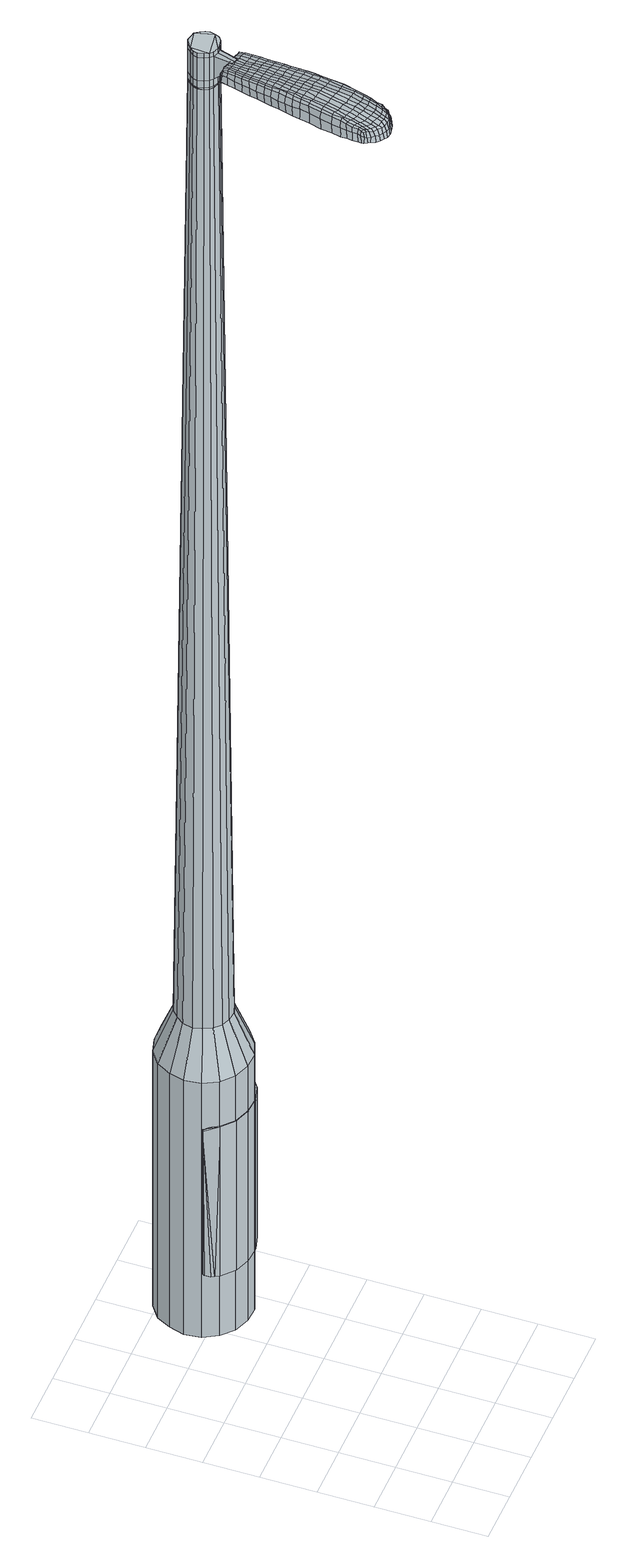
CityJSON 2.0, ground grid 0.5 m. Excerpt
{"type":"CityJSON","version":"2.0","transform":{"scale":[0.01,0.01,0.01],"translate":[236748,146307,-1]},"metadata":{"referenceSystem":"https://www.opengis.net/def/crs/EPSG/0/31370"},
"CityObjects":{
"object1":{"type":"GenericCityObject","attributes":{"cluster":611,"mean_distance_to_centroid":0.247,"new_centroid_x":236749.28,"new_centroid_y":146309.68,"mean_distance_to_camera":7.51,"H1":16.64,"H2":12.9,"Z_final":110.9,"cluster2":-1,"proj_x":236742.64,"proj_y":146308.22,"id_line":84737,"bearing_l":347.55,"distance":6.8,"orientation":"right","G_obj":257.55},"geometry":[{"type":"MultiSurface","lod":"2","boundaries":[[[0,1,2,3]],[[1,4,5,2]],[[4,6,7,5]],[[6,8,9,7]],[[8,10,11,9]],[[10,12,13,11]],[[12,14,15,13]],[[14,16,17,15]],[[16,18,19,17]],[[18,20,21,19]],[[20,22,23,21]],[[22,24,25,23]],[[24,26,27,25]],[[26,28,29,27]],[[28,30,31,29]],[[30,32,33,31]],[[32,34,35,33]],[[34,0,3,35]],[[36,37,38,39]],[[38,40,41,42]],[[41,43,42]],[[42,44,45,46]],[[45,47,46]],[[46,48,49,50]],[[49,51,50]],[[42,46,50,38]],[[50,52,39,38]],[[53,36,39]],[[2,5,7,35]],[[7,9,11,15]],[[11,13,15]],[[15,17,19,23]],[[19,21,23]],[[23,25,27,31]],[[27,29,31]],[[15,23,31,7]],[[31,33,35,7]],[[3,2,35]],[[1,0,54,55]],[[0,34,56,54]],[[34,32,57,56]],[[32,30,58,57]],[[30,28,59,58]],[[28,26,60,59]],[[26,24,61,60]],[[24,22,62,61]],[[22,20,63,62]],[[20,18,64,63]],[[18,16,65,64]],[[16,14,66,65]],[[14,12,67,66]],[[12,10,68,67]],[[10,8,69,68]],[[8,6,70,69]],[[6,4,71,70]],[[4,1,55,71]],[[55,54,72,73]],[[54,56,74,72]],[[56,57,75,74]],[[57,58,76,75]],[[58,59,77,76]],[[59,60,78,77]],[[60,61,79,78]],[[61,62,80,79]],[[62,63,81,80]],[[63,64,82,81]],[[64,65,83,82]],[[65,66,84,83]],[[66,67,85,84]],[[67,68,86,85]],[[68,69,87,86]],[[69,70,88,87]],[[70,71,89,88]],[[71,55,73,89]],[[90,91,92,93]],[[74,94,91,90]],[[95,96,94,74]],[[97,98,96,95]],[[77,99,98,97]],[[100,101,99,77]],[[79,102,101,100]],[[80,103,102,79]],[[104,105,103,80]],[[106,107,105,104]],[[108,109,107,106]],[[110,111,109,108]],[[85,112,111,110]],[[113,114,112,85]],[[115,116,114,113]],[[88,117,116,115]],[[89,118,117,88]],[[93,92,118,89]],[[119,120,121,122]],[[123,119,122,124]],[[125,123,124,126]],[[127,125,126,128]],[[129,127,128,130]],[[131,129,130,132]],[[133,131,132,134]],[[135,133,134,136]],[[137,135,136,138]],[[139,137,138,140]],[[141,139,140,142]],[[143,141,142,144]],[[145,143,144,146]],[[147,145,146,148]],[[149,147,148,150]],[[151,149,150,152]],[[73,72,90,93]],[[72,74,90]],[[75,95,74]],[[75,76,97,95]],[[76,77,97]],[[78,100,77]],[[78,79,100]],[[81,104,80]],[[81,82,106,104]],[[82,83,108,106]],[[83,84,110,108]],[[84,85,110]],[[86,113,85]],[[86,87,115,113]],[[87,88,115]],[[73,93,89]],[[153,154,92,91]],[[154,118,92]],[[155,116,117]],[[155,156,114,116]],[[156,112,114]],[[157,111,112]],[[157,158,109,111]],[[158,159,107,109]],[[159,160,105,107]],[[160,103,105]],[[161,101,102]],[[161,99,101]],[[162,98,99]],[[162,163,96,98]],[[163,94,96]],[[153,91,94]],[[39,52,151,164]],[[154,153,165,152]],[[53,39,164,120]],[[153,94,121,165]],[[36,53,120,119]],[[94,163,122,121]],[[37,36,119,123]],[[163,162,124,122]],[[38,37,123,125]],[[162,99,126,124]],[[40,38,125,127]],[[99,161,128,126]],[[41,40,127,129]],[[161,102,130,128]],[[43,41,129,131]],[[102,103,132,130]],[[42,43,131,133]],[[103,160,134,132]],[[44,42,133,135]],[[160,159,136,134]],[[45,44,135,137]],[[159,158,138,136]],[[47,45,137,139]],[[158,157,140,138]],[[46,47,139,141]],[[157,112,142,140]],[[48,46,141,143]],[[112,156,144,142]],[[49,48,143,145]],[[156,155,146,144]],[[51,49,145,147]],[[155,117,148,146]],[[50,51,147,149]],[[117,118,150,148]],[[52,50,149,151]],[[118,154,152,150]],[[151,152,166,167]],[[152,165,168,166]],[[165,121,169,168]],[[121,120,170,169]],[[120,164,171,170]],[[164,151,167,171]],[[172,173,174,175]],[[176,172,175,177]],[[172,176,178,179]],[[173,172,179,180]],[[181,182,183,184]],[[185,181,184,186]],[[181,185,187,188]],[[182,181,188,189]],[[190,191,192,193]],[[194,190,193,195]],[[190,194,196,197]],[[191,190,197,198]],[[199,200,201,202]],[[203,199,202,204]],[[199,203,205,206]],[[200,199,206,207]],[[208,209,210,211]],[[212,208,211,213]],[[208,212,214,215]],[[209,208,215,216]],[[217,218,219,220]],[[221,217,220,222]],[[217,221,223,224]],[[218,217,224,225]],[[226,227,228,229]],[[218,226,229,219]],[[226,218,225,230]],[[227,226,230,231]],[[232,233,234,235]],[[227,232,235,228]],[[232,227,231,236]],[[233,232,236,237]],[[238,176,177,239]],[[233,238,239,234]],[[238,233,237,240]],[[176,238,240,178]],[[241,242,243,244]],[[245,241,244,246]],[[241,245,247,248]],[[242,241,248,249]],[[250,251,252,253]],[[242,250,253,243]],[[250,242,249,254]],[[251,250,254,255]],[[256,257,258,259]],[[251,256,259,252]],[[256,251,255,260]],[[257,256,260,261]],[[262,263,264,265]],[[257,262,265,258]],[[262,257,261,266]],[[263,262,266,267]],[[268,173,180,269]],[[263,268,269,264]],[[268,263,267,270]],[[173,268,270,174]],[[271,272,273,274]],[[275,271,274,276]],[[271,275,277,278]],[[272,271,278,279]],[[280,281,282,283]],[[272,280,283,273]],[[280,272,279,284]],[[281,280,284,285]],[[286,287,288,289]],[[281,286,289,282]],[[286,281,285,290]],[[287,286,290,291]],[[292,185,186,293]],[[287,292,293,288]],[[292,287,291,294]],[[185,292,294,187]],[[295,296,297,298]],[[299,295,298,300]],[[295,299,301,302]],[[296,295,302,303]],[[304,305,306,307]],[[296,304,307,297]],[[304,296,303,308]],[[305,304,308,309]],[[310,311,312,313]],[[305,310,313,306]],[[310,305,309,314]],[[311,310,314,315]],[[316,317,318,319]],[[311,316,319,312]],[[316,311,315,320]],[[317,316,320,321]],[[322,182,189,323]],[[317,322,323,318]],[[322,317,321,324]],[[182,322,324,183]],[[325,211,210,326]],[[327,325,326,328]],[[325,327,329,330]],[[211,325,330,213]],[[331,327,328,332]],[[333,331,332,334]],[[331,333,335,336]],[[327,331,336,329]],[[337,333,334,338]],[[339,337,338,340]],[[337,339,341,342]],[[333,337,342,335]],[[343,339,340,344]],[[345,343,344,346]],[[343,345,347,348]],[[339,343,348,341]],[[349,345,346,350]],[[200,349,350,201]],[[349,200,207,351]],[[345,349,351,347]],[[352,353,198,197]],[[354,352,197,196]],[[352,354,355,356]],[[353,352,356,357]],[[358,359,357,356]],[[360,358,356,355]],[[358,360,361,362]],[[359,358,362,363]],[[364,365,363,362]],[[366,364,362,361]],[[364,366,367,368]],[[365,364,368,369]],[[370,371,369,368]],[[372,370,368,367]],[[370,372,205,203]],[[371,370,203,204]],[[373,374,375,376]],[[275,373,376,277]],[[373,275,276,377]],[[374,373,377,378]],[[379,194,195,380]],[[374,379,380,375]],[[379,374,378,381]],[[194,379,381,196]],[[382,383,384,385]],[[221,382,385,223]],[[382,221,222,386]],[[383,382,386,387]],[[388,389,390,391]],[[383,388,391,384]],[[388,383,387,392]],[[389,388,392,393]],[[394,191,198,395]],[[389,394,395,390]],[[394,389,393,396]],[[191,394,396,192]],[[397,398,399,400]],[[179,397,400,180]],[[397,179,178,401]],[[398,397,401,402]],[[403,404,405,406]],[[398,403,406,399]],[[403,398,402,407]],[[404,403,407,408]],[[409,202,201,410]],[[404,409,410,405]],[[409,404,408,411]],[[202,409,411,204]],[[412,413,414,415]],[[184,412,415,186]],[[412,184,183,416]],[[413,412,416,417]],[[418,206,205,419]],[[413,418,419,414]],[[418,413,417,420]],[[206,418,420,207]],[[421,422,423,424]],[[299,421,424,301]],[[421,299,300,425]],[[422,421,425,426]],[[427,212,213,428]],[[422,427,428,423]],[[427,422,426,429]],[[212,427,429,214]],[[430,431,432,433]],[[245,430,433,247]],[[430,245,246,434]],[[431,430,434,435]],[[436,437,438,439]],[[431,436,439,432]],[[436,431,435,440]],[[437,436,440,441]],[[442,209,216,443]],[[437,442,443,438]],[[442,437,441,444]],[[209,442,444,210]],[[445,446,435,434]],[[244,445,434,246]],[[445,244,243,447]],[[446,445,447,448]],[[449,450,441,440]],[[446,449,440,435]],[[449,446,448,451]],[[450,449,451,452]],[[453,326,210,444]],[[450,453,444,441]],[[453,450,452,454]],[[326,453,454,328]],[[455,456,457,458]],[[302,455,458,303]],[[455,302,301,424]],[[456,455,424,423]],[[459,330,329,460]],[[456,459,460,457]],[[459,456,423,428]],[[330,459,428,213]],[[461,462,448,447]],[[253,461,447,243]],[[461,253,252,463]],[[462,461,463,464]],[[465,466,452,451]],[[462,465,451,448]],[[465,462,464,467]],[[466,465,467,468]],[[469,332,328,454]],[[466,469,454,452]],[[469,466,468,470]],[[332,469,470,334]],[[471,472,473,474]],[[308,471,474,309]],[[471,308,303,458]],[[472,471,458,457]],[[475,336,335,476]],[[472,475,476,473]],[[475,472,457,460]],[[336,475,460,329]],[[477,478,464,463]],[[259,477,463,252]],[[477,259,258,479]],[[478,477,479,480]],[[481,482,468,467]],[[478,481,467,464]],[[481,478,480,483]],[[482,481,483,484]],[[485,338,334,470]],[[482,485,470,468]],[[485,482,484,486]],[[338,485,486,340]],[[487,488,489,490]],[[314,487,490,315]],[[487,314,309,474]],[[488,487,474,473]],[[491,342,341,492]],[[488,491,492,489]],[[491,488,473,476]],[[342,491,476,335]],[[493,494,480,479]],[[265,493,479,258]],[[493,265,264,495]],[[494,493,495,496]],[[497,498,484,483]],[[494,497,483,480]],[[497,494,496,499]],[[498,497,499,500]],[[501,344,340,486]],[[498,501,486,484]],[[501,498,500,502]],[[344,501,502,346]],[[503,504,505,506]],[[320,503,506,321]],[[503,320,315,490]],[[504,503,490,489]],[[507,348,347,508]],[[504,507,508,505]],[[507,504,489,492]],[[348,507,492,341]],[[509,510,496,495]],[[269,509,495,264]],[[509,269,180,400]],[[510,509,400,399]],[[511,512,500,499]],[[510,511,499,496]],[[511,510,399,406]],[[512,511,406,405]],[[513,350,346,502]],[[512,513,502,500]],[[513,512,405,410]],[[350,513,410,201]],[[514,515,417,416]],[[324,514,416,183]],[[514,324,321,506]],[[515,514,506,505]],[[516,351,207,420]],[[515,516,420,417]],[[516,515,505,508]],[[351,516,508,347]],[[517,518,378,377]],[[274,517,377,276]],[[517,274,273,519]],[[518,517,519,520]],[[521,354,196,381]],[[518,521,381,378]],[[521,518,520,522]],[[354,521,522,355]],[[523,524,525,526]],[[224,523,526,225]],[[523,224,223,385]],[[524,523,385,384]],[[527,528,529,530]],[[524,527,530,525]],[[527,524,384,391]],[[528,527,391,390]],[[531,353,357,532]],[[528,531,532,529]],[[531,528,390,395]],[[353,531,395,198]],[[533,534,520,519]],[[283,533,519,273]],[[533,283,282,535]],[[534,533,535,536]],[[537,360,355,522]],[[534,537,522,520]],[[537,534,536,538]],[[360,537,538,361]],[[539,540,541,542]],[[230,539,542,231]],[[539,230,225,526]],[[540,539,526,525]],[[543,544,545,546]],[[540,543,546,541]],[[543,540,525,530]],[[544,543,530,529]],[[547,359,363,548]],[[544,547,548,545]],[[547,544,529,532]],[[359,547,532,357]],[[549,550,536,535]],[[289,549,535,282]],[[549,289,288,551]],[[550,549,551,552]],[[553,366,361,538]],[[550,553,538,536]],[[553,550,552,554]],[[366,553,554,367]],[[555,556,557,558]],[[236,555,558,237]],[[555,236,231,542]],[[556,555,542,541]],[[559,560,561,562]],[[556,559,562,557]],[[559,556,541,546]],[[560,559,546,545]],[[563,365,369,564]],[[560,563,564,561]],[[563,560,545,548]],[[365,563,548,363]],[[565,566,552,551]],[[293,565,551,288]],[[565,293,186,415]],[[566,565,415,414]],[[567,372,367,554]],[[566,567,554,552]],[[567,566,414,419]],[[372,567,419,205]],[[568,569,402,401]],[[240,568,401,178]],[[568,240,237,558]],[[569,568,558,557]],[[570,571,408,407]],[[569,570,407,402]],[[570,569,557,562]],[[571,570,562,561]],[[572,371,204,411]],[[571,572,411,408]],[[572,571,561,564]],[[371,572,564,369]],[[573,574,575,576]],[[576,575,577,578]],[[579,577,575,580]],[[580,575,574,581]],[[582,583,584,585]],[[585,584,586,587]],[[588,586,584,589]],[[589,584,583,590]],[[591,592,593,594]],[[594,593,595,596]],[[597,595,593,598]],[[598,593,592,599]],[[600,601,602,603]],[[603,602,604,605]],[[606,604,602,607]],[[607,602,601,608]],[[609,610,611,612]],[[612,611,613,614]],[[615,613,611,616]],[[616,611,610,617]],[[618,619,620,621]],[[621,620,622,623]],[[624,622,620,625]],[[625,620,619,626]],[[627,628,629,630]],[[630,629,619,618]],[[626,619,629,631]],[[631,629,628,632]],[[633,634,635,636]],[[636,635,628,627]],[[632,628,635,637]],[[637,635,634,638]],[[578,577,639,640]],[[640,639,634,633]],[[638,634,639,641]],[[641,639,577,579]],[[642,643,644,645]],[[645,644,646,647]],[[648,646,644,649]],[[649,644,643,650]],[[651,652,653,654]],[[654,653,643,642]],[[650,643,653,655]],[[655,653,652,656]],[[657,658,659,660]],[[660,659,652,651]],[[656,652,659,661]],[[661,659,658,662]],[[663,664,665,666]],[[666,665,658,657]],[[662,658,665,667]],[[667,665,664,668]],[[581,574,669,670]],[[670,669,664,663]],[[668,664,669,671]],[[671,669,574,573]],[[672,673,674,675]],[[675,674,676,677]],[[678,676,674,679]],[[679,674,673,680]],[[681,682,683,684]],[[684,683,673,672]],[[680,673,683,685]],[[685,683,682,686]],[[687,688,689,690]],[[690,689,682,681]],[[686,682,689,691]],[[691,689,688,692]],[[587,586,693,694]],[[694,693,688,687]],[[692,688,693,695]],[[695,693,586,588]],[[696,697,698,699]],[[699,698,700,701]],[[702,700,698,703]],[[703,698,697,704]],[[705,706,707,708]],[[708,707,697,696]],[[704,697,707,709]],[[709,707,706,710]],[[711,712,713,714]],[[714,713,706,705]],[[710,706,713,715]],[[715,713,712,716]],[[717,718,719,720]],[[720,719,712,711]],[[716,712,719,721]],[[721,719,718,722]],[[590,583,723,724]],[[724,723,718,717]],[[722,718,723,725]],[[725,723,583,582]],[[609,612,726,727]],[[727,726,728,729]],[[730,728,726,170]],[[170,726,612,614]],[[729,728,731,732]],[[732,731,733,734]],[[735,733,731,736]],[[736,731,728,730]],[[734,733,737,738]],[[738,737,739,740]],[[741,739,737,742]],[[742,737,733,735]],[[740,739,743,744]],[[744,743,745,746]],[[747,745,743,748]],[[748,743,739,741]],[[746,745,749,750]],[[750,749,601,600]],[[608,601,749,751]],[[751,749,745,747]],[[599,752,753,598]],[[598,753,754,597]],[[755,754,753,756]],[[756,753,752,757]],[[757,758,759,756]],[[756,759,760,755]],[[761,760,759,762]],[[762,759,758,763]],[[763,764,765,762]],[[762,765,766,761]],[[767,766,765,768]],[[768,765,764,769]],[[769,770,771,768]],[[768,771,772,767]],[[606,772,771,604]],[[604,771,770,605]],[[773,774,775,776]],[[776,775,676,678]],[[677,676,775,777]],[[777,775,774,778]],[[596,595,779,780]],[[780,779,774,773]],[[778,774,779,781]],[[781,779,595,597]],[[782,783,784,785]],[[785,784,622,624]],[[623,622,784,786]],[[786,784,783,787]],[[788,789,790,791]],[[791,790,783,782]],[[787,783,790,792]],[[792,790,789,793]],[[599,592,794,795]],[[795,794,789,788]],[[793,789,794,796]],[[796,794,592,591]],[[797,798,799,800]],[[800,799,580,581]],[[579,580,799,801]],[[801,799,798,802]],[[803,804,805,806]],[[806,805,798,797]],[[802,798,805,807]],[[807,805,804,808]],[[600,603,809,810]],[[810,809,804,803]],[[808,804,809,811]],[[811,809,603,605]],[[812,813,814,815]],[[815,814,585,587]],[[582,585,814,816]],[[816,814,813,817]],[[606,607,818,819]],[[819,818,813,812]],[[817,813,818,820]],[[820,818,607,608]],[[821,822,823,824]],[[824,823,700,702]],[[701,700,823,825]],[[825,823,822,826]],[[614,613,827,828]],[[828,827,822,821]],[[826,822,827,829]],[[829,827,613,615]],[[830,831,832,833]],[[833,832,646,648]],[[647,646,832,834]],[[834,832,831,835]],[[836,837,838,839]],[[839,838,831,830]],[[835,831,838,840]],[[840,838,837,841]],[[617,610,842,843]],[[843,842,837,836]],[[841,837,842,844]],[[844,842,610,609]],[[835,845,846,834]],[[834,846,645,647]],[[642,645,846,847]],[[847,846,845,848]],[[841,849,850,840]],[[840,850,845,835]],[[848,845,850,851]],[[851,850,849,852]],[[609,727,853,844]],[[844,853,849,841]],[[852,849,853,854]],[[854,853,727,729]],[[855,856,857,858]],[[858,857,703,704]],[[702,703,857,824]],[[824,857,856,821]],[[730,170,859,860]],[[860,859,856,855]],[[821,856,859,828]],[[828,859,170,614]],[[848,861,862,847]],[[847,862,654,642]],[[651,654,862,863]],[[863,862,861,864]],[[852,865,866,851]],[[851,866,861,848]],[[864,861,866,867]],[[867,866,865,868]],[[729,732,869,854]],[[854,869,865,852]],[[868,865,869,870]],[[870,869,732,734]],[[871,872,873,874]],[[874,873,709,710]],[[704,709,873,858]],[[858,873,872,855]],[[735,736,875,876]],[[876,875,872,871]],[[855,872,875,860]],[[860,875,736,730]],[[864,877,878,863]],[[863,878,660,651]],[[657,660,878,879]],[[879,878,877,880]],[[868,881,882,867]],[[867,882,877,864]],[[880,877,882,883]],[[883,882,881,884]],[[734,738,885,870]],[[870,885,881,868]],[[884,881,885,886]],[[886,885,738,740]],[[887,888,889,890]],[[890,889,715,716]],[[710,715,889,874]],[[874,889,888,871]],[[741,742,891,892]],[[892,891,888,887]],[[871,888,891,876]],[[876,891,742,735]],[[880,893,894,879]],[[879,894,666,657]],[[663,666,894,895]],[[895,894,893,896]],[[884,897,898,883]],[[883,898,893,880]],[[896,893,898,899]],[[899,898,897,900]],[[740,744,901,886]],[[886,901,897,884]],[[900,897,901,902]],[[902,901,744,746]],[[903,904,905,906]],[[906,905,721,722]],[[716,721,905,890]],[[890,905,904,887]],[[747,748,907,908]],[[908,907,904,903]],[[887,904,907,892]],[[892,907,748,741]],[[896,909,910,895]],[[895,910,670,663]],[[581,670,910,800]],[[800,910,909,797]],[[900,911,912,899]],[[899,912,909,896]],[[797,909,912,806]],[[806,912,911,803]],[[746,750,913,902]],[[902,913,911,900]],[[803,911,913,810]],[[810,913,750,600]],[[817,914,915,816]],[[816,915,725,582]],[[722,725,915,906]],[[906,915,914,903]],[[608,751,916,820]],[[820,916,914,817]],[[903,914,916,908]],[[908,916,751,747]],[[778,917,918,777]],[[777,918,675,677]],[[672,675,918,919]],[[919,918,917,920]],[[597,754,921,781]],[[781,921,917,778]],[[920,917,921,922]],[[922,921,754,755]],[[923,924,925,926]],[[926,925,625,626]],[[624,625,925,785]],[[785,925,924,782]],[[927,928,929,930]],[[930,929,924,923]],[[782,924,929,791]],[[791,929,928,788]],[[757,752,931,932]],[[932,931,928,927]],[[788,928,931,795]],[[795,931,752,599]],[[920,933,934,919]],[[919,934,684,672]],[[681,684,934,935]],[[935,934,933,936]],[[755,760,937,922]],[[922,937,933,920]],[[936,933,937,938]],[[938,937,760,761]],[[939,940,941,942]],[[942,941,631,632]],[[626,631,941,926]],[[926,941,940,923]],[[943,944,945,946]],[[946,945,940,939]],[[923,940,945,930]],[[930,945,944,927]],[[763,758,947,948]],[[948,947,944,943]],[[927,944,947,932]],[[932,947,758,757]],[[936,949,950,935]],[[935,950,690,681]],[[687,690,950,951]],[[951,950,949,952]],[[761,766,953,938]],[[938,953,949,936]],[[952,949,953,954]],[[954,953,766,767]],[[955,956,957,958]],[[958,957,637,638]],[[632,637,957,942]],[[942,957,956,939]],[[959,960,961,962]],[[962,961,956,955]],[[939,956,961,946]],[[946,961,960,943]],[[769,764,963,964]],[[964,963,960,959]],[[943,960,963,948]],[[948,963,764,763]],[[952,965,966,951]],[[951,966,694,687]],[[587,694,966,815]],[[815,966,965,812]],[[767,772,967,954]],[[954,967,965,952]],[[812,965,967,819]],[[819,967,772,606]],[[802,968,969,801]],[[801,969,641,579]],[[638,641,969,958]],[[958,969,968,955]],[[808,970,971,807]],[[807,971,968,802]],[[955,968,971,962]],[[962,971,970,959]],[[605,770,972,811]],[[811,972,970,808]],[[959,970,972,964]],[[964,972,770,769]],[[573,576,175,174]],[[576,578,177,175]],[[588,589,188,187]],[[589,590,189,188]],[[591,594,193,192]],[[594,596,195,193]],[[615,616,215,214]],[[616,617,216,215]],[[618,621,220,219]],[[621,623,222,220]],[[627,630,229,228]],[[630,618,219,229]],[[633,636,235,234]],[[636,627,228,235]],[[578,640,239,177]],[[640,633,234,239]],[[648,649,248,247]],[[649,650,249,248]],[[650,655,254,249]],[[655,656,255,254]],[[656,661,260,255]],[[661,662,261,260]],[[662,667,266,261]],[[667,668,267,266]],[[668,671,270,267]],[[671,573,174,270]],[[678,679,278,277]],[[679,680,279,278]],[[680,685,284,279]],[[685,686,285,284]],[[686,691,290,285]],[[691,692,291,290]],[[692,695,294,291]],[[695,588,187,294]],[[696,699,298,297]],[[699,701,300,298]],[[705,708,307,306]],[[708,696,297,307]],[[711,714,313,312]],[[714,705,306,313]],[[717,720,319,318]],[[720,711,312,319]],[[590,724,323,189]],[[724,717,318,323]],[[773,776,376,375]],[[776,678,277,376]],[[596,780,380,195]],[[780,773,375,380]],[[623,786,386,222]],[[786,787,387,386]],[[787,792,392,387]],[[792,793,393,392]],[[793,796,396,393]],[[796,591,192,396]],[[701,825,425,300]],[[825,826,426,425]],[[826,829,429,426]],[[829,615,214,429]],[[830,833,433,432]],[[833,648,247,433]],[[836,839,439,438]],[[839,830,432,439]],[[617,843,443,216]],[[843,836,438,443]],[[973,974,975,976]],[[977,978,976,975]],[[979,980,981,982]],[[983,984,985,986]],[[974,987,988,975]],[[989,977,975,988]],[[990,979,982,991]],[[992,993,984,983]],[[987,994,995,988]],[[995,996,989,988]],[[997,990,991,998]],[[999,993,992,1000]],[[994,1001,1002,995]],[[1002,1003,996,995]],[[1004,997,998,1005]],[[1006,999,1000,1007]],[[1008,1009,1010,1011]],[[1012,1013,1009,1008]],[[1012,1014,1015,1013]],[[1014,1016,1017,1015]],[[1018,1019,1020,1021]],[[1022,1023,1019,1018]],[[1024,1025,1023,1022]],[[1026,1027,1025,1024]],[[1021,1010,1009,1018]],[[1018,1009,1013,1022]],[[1013,1015,1024,1022]],[[1015,1017,1026,1024]],[[982,981,978,977]],[[991,982,977,989]],[[996,998,991,989]],[[1003,1005,998,996]],[[983,986,980,979]],[[992,983,979,990]],[[1000,992,990,997]],[[1007,1000,997,1004]],[[984,1008,1011,985]],[[993,1012,1008,984]],[[1014,1012,993,999]],[[1016,1014,999,1006]],[[1028,1029,1030,1031]],[[1030,1032,1033,1034]],[[1030,1034,1035,1036]],[[1030,1036,1031]],[[1037,1028,1031,1038]],[[1039,1038,1031,1040]],[[1041,1040,1031]],[[1042,1030,1029,1043]],[[1044,1042,1043,1045]],[[1046,1044,1045,1047]],[[1048,1046,1047,1049]],[[1050,1048,1049,1051]],[[1051,1052,1053,1054]],[[1051,1054,1055,1056]],[[1051,1056,1057,1058]],[[1057,1059,1060,1061]],[[1057,1061,1062,1063]],[[1057,1063,1058]],[[1051,1058,1050]],[[1064,1065,1029,1028]],[[1066,1067,1032,1030]],[[1068,1069,1041,1031]],[[1065,1070,1043,1029]],[[1071,1066,1030,1042]],[[1070,1072,1045,1043]],[[1073,1071,1042,1044]],[[1072,1074,1047,1045]],[[1075,1073,1044,1046]],[[1074,1076,1049,1047]],[[1077,1075,1046,1048]],[[1076,1078,1051,1049]],[[1079,1077,1048,1050]],[[1078,1080,1052,1051]],[[1081,1082,1059,1057]],[[1083,1079,1050,1058]],[[1053,1052,1080,1084]],[[1054,1053,1084,1085]],[[1055,1054,1085,1086]],[[1056,1055,1086,1087]],[[1057,1056,1087,1081]],[[1088,1064,1028,1037]],[[1089,1088,1037,1038]],[[1090,1089,1038,1039]],[[1091,1090,1039,1040]],[[1069,1091,1040,1041]],[[1033,1032,1067,1092]],[[1060,1059,1082,1093]],[[1034,1033,1092,1094]],[[1035,1034,1094,1095]],[[1036,1035,1095,1096]],[[1031,1036,1096,1068]],[[1061,1060,1093,1097]],[[1062,1061,1097,1098]],[[1063,1062,1098,1099]],[[1058,1063,1099,1083]]]}]}
},
"vertices":[
[121,225,384],[107,230,384],[107,230,96],[121,225,96],[96,240,384],[96,240,96],[89,253,384],[89,253,96],[87,268,384],[87,268,96],[91,282,384],[91,282,96],[98,295,384],[98,295,96],[110,304,384],[110,304,96],[124,308,384],[124,308,96],[139,308,384],[139,308,96],[152,302,384],[152,302,96],[163,292,384],[163,292,96],[170,279,384],[170,279,96],[172,264,384],[172,264,96],[169,250,384],[169,250,96],[161,238,384],[161,238,96],[149,229,384],[149,229,96],[135,224,384],[135,224,96],[136,254,1524],[140,257,1524],[142,261,1524],[127,253,1524],[143,266,1524],[142,270,1524],[137,278,1524],[140,274,1524],[133,279,1524],[128,280,1524],[120,275,1524],[123,278,1524],[117,271,1524],[116,267,1524],[119,258,1524],[117,262,1524],[122,255,1524],[131,253,1524],[124,242,429],[116,245,429],[133,241,429],[141,244,429],[148,249,429],[153,257,429],[155,265,429],[154,274,429],[150,282,429],[143,287,429],[135,291,429],[126,291,429],[118,289,429],[111,283,429],[106,276,429],[104,267,429],[106,259,429],[110,251,429],[127,253,1483],[122,255,1483],[131,253,1483],[136,254,1483],[140,257,1483],[142,261,1483],[143,266,1483],[142,270,1483],[140,274,1483],[137,278,1483],[133,279,1483],[128,280,1483],[123,278,1483],[120,275,1483],[117,271,1483],[116,267,1483],[117,262,1483],[119,258,1483],[127,254,1483],[127,254,1485],[123,255,1485],[123,255,1483],[131,253,1485],[136,255,1483],[136,255,1485],[139,258,1483],[139,258,1485],[142,261,1485],[142,266,1483],[142,266,1485],[142,270,1485],[140,274,1485],[137,277,1483],[137,277,1485],[132,279,1483],[132,279,1485],[128,279,1483],[128,279,1485],[124,278,1483],[124,278,1485],[120,275,1485],[118,271,1483],[118,271,1485],[117,267,1483],[117,267,1485],[117,262,1485],[119,258,1485],[136,254,1519],[131,253,1519],[131,253,1493],[136,254,1493],[140,257,1519],[140,257,1493],[142,261,1519],[142,261,1493],[143,266,1519],[143,266,1493],[142,270,1519],[142,270,1493],[140,274,1519],[140,274,1493],[137,278,1519],[137,278,1493],[133,279,1519],[133,279,1493],[128,280,1519],[128,280,1493],[123,278,1519],[123,278,1493],[120,275,1519],[120,275,1493],[117,271,1519],[117,271,1493],[116,267,1519],[116,267,1493],[117,262,1519],[117,262,1493],[119,258,1519],[119,258,1493],[122,255,1519],[122,255,1493],[127,253,1485],[122,255,1485],[116,267,1485],[117,271,1485],[123,278,1485],[128,280,1485],[133,279,1485],[137,278,1485],[143,266,1485],[140,257,1485],[136,254,1485],[127,253,1519],[127,253,1493],[120,236,1513],[120,236,1518],[123,235,1513],[126,234,1513],[126,234,1518],[123,235,1518],[88,167,1519],[89,174,1518],[88,173,1509],[86,166,1510],[86,158,1519],[84,157,1510],[87,159,1526],[89,167,1525],[91,174,1525],[125,158,1519],[126,165,1518],[125,166,1525],[124,159,1525],[124,150,1519],[122,151,1526],[125,148,1510],[126,157,1510],[128,164,1509],[92,90,1519],[89,91,1519],[88,90,1513],[92,89,1513],[96,91,1519],[96,90,1513],[97,92,1524],[93,92,1524],[89,93,1524],[108,163,1530],[110,170,1529],[107,171,1529],[105,163,1530],[106,154,1531],[103,154,1531],[110,153,1530],[112,162,1530],[113,169,1529],[125,242,1512],[123,242,1512],[123,241,1517],[125,240,1517],[128,241,1512],[128,240,1517],[128,240,1506],[125,241,1506],[122,241,1506],[76,109,1519],[77,112,1519],[75,111,1512],[75,108,1512],[76,106,1518],[75,106,1512],[77,107,1522],[77,109,1523],[78,112,1524],[77,117,1519],[78,122,1519],[76,121,1512],[75,116,1512],[78,117,1524],[79,123,1525],[79,128,1519],[80,136,1519],[79,135,1511],[77,127,1511],[80,128,1526],[82,136,1526],[83,147,1519],[81,146,1510],[84,147,1526],[108,238,1513],[106,231,1513],[107,231,1518],[109,238,1517],[110,243,1512],[110,242,1516],[108,243,1506],[106,237,1507],[104,230,1507],[103,223,1514],[101,216,1515],[103,217,1520],[105,224,1519],[102,223,1507],[100,215,1507],[99,209,1515],[97,202,1516],[99,202,1522],[101,209,1521],[98,208,1508],[96,201,1508],[95,195,1517],[93,188,1517],[95,188,1524],[97,195,1523],[94,194,1508],[92,187,1509],[91,181,1518],[93,181,1524],[90,180,1509],[111,100,1519],[112,103,1519],[111,104,1524],[110,101,1523],[110,98,1518],[109,99,1522],[111,97,1512],[112,99,1512],[113,102,1512],[114,108,1519],[115,113,1519],[114,114,1525],[112,109,1524],[115,107,1512],[116,112,1512],[117,119,1519],[119,127,1519],[118,128,1526],[116,120,1526],[118,118,1511],[120,125,1511],[121,138,1519],[120,139,1526],[122,137,1510],[137,231,1513],[136,224,1513],[137,222,1507],[138,230,1507],[138,237,1512],[139,236,1506],[137,236,1516],[136,232,1517],[135,225,1518],[135,216,1514],[134,209,1515],[135,207,1507],[136,215,1507],[134,217,1519],[133,210,1520],[132,201,1515],[131,194,1516],[132,193,1508],[134,200,1508],[131,203,1521],[130,195,1522],[130,187,1517],[129,179,1517],[130,178,1509],[131,185,1508],[129,188,1523],[128,181,1524],[128,172,1518],[129,171,1509],[126,174,1524],[124,235,1519],[121,236,1519],[122,228,1520],[120,228,1520],[125,227,1520],[127,234,1519],[121,221,1522],[118,221,1522],[119,213,1523],[116,214,1523],[122,213,1523],[124,220,1521],[118,206,1524],[115,207,1524],[116,199,1525],[113,199,1525],[119,198,1525],[121,205,1524],[114,191,1526],[112,192,1526],[113,184,1527],[110,185,1527],[116,184,1527],[118,191,1526],[111,177,1528],[108,178,1528],[115,176,1528],[93,95,1527],[90,96,1527],[97,95,1526],[98,99,1527],[94,99,1528],[91,100,1528],[96,105,1529],[92,106,1529],[100,105,1528],[101,112,1530],[97,113,1530],[94,113,1530],[99,120,1531],[95,121,1531],[103,119,1530],[105,128,1531],[101,129,1531],[97,129,1531],[104,141,1531],[100,142,1531],[107,140,1531],[108,96,1518],[106,94,1519],[106,93,1513],[109,95,1513],[108,97,1523],[106,96,1523],[101,92,1519],[102,91,1513],[101,94,1524],[77,104,1518],[78,101,1518],[79,103,1523],[78,105,1523],[76,103,1513],[77,101,1513],[80,98,1519],[82,95,1519],[83,97,1524],[80,99,1523],[79,97,1513],[82,94,1513],[85,93,1519],[86,94,1524],[85,92,1513],[91,167,1528],[93,167,1528],[95,174,1528],[93,174,1527],[89,159,1528],[91,158,1529],[95,166,1529],[99,165,1530],[100,172,1529],[97,173,1528],[93,157,1529],[96,156,1530],[102,164,1530],[103,171,1529],[100,155,1531],[122,160,1528],[120,160,1529],[118,152,1529],[121,151,1528],[124,167,1527],[121,167,1528],[116,161,1529],[114,152,1530],[118,168,1528],[137,239,1512],[135,239,1512],[134,238,1517],[136,238,1517],[138,238,1506],[136,238,1506],[132,240,1512],[131,239,1517],[132,239,1506],[111,245,1512],[113,244,1512],[112,244,1506],[110,244,1506],[111,243,1517],[113,243,1517],[115,244,1512],[118,243,1512],[117,243,1506],[114,243,1506],[115,243,1517],[118,242,1517],[120,243,1512],[120,242,1506],[120,241,1517],[110,238,1519],[112,238,1519],[108,231,1520],[110,231,1520],[114,237,1519],[116,237,1519],[112,230,1520],[115,230,1520],[119,236,1519],[117,229,1520],[135,232,1519],[133,233,1519],[132,226,1520],[134,225,1520],[130,234,1519],[129,226,1520],[106,224,1521],[108,223,1521],[104,217,1522],[106,216,1522],[110,223,1521],[113,222,1521],[108,216,1522],[111,215,1523],[115,222,1522],[114,214,1523],[133,218,1521],[131,218,1521],[129,211,1522],[131,210,1522],[127,219,1521],[126,212,1522],[102,209,1523],[104,209,1523],[100,202,1524],[102,202,1524],[107,208,1523],[109,208,1524],[105,201,1525],[107,201,1525],[112,207,1524],[110,200,1525],[130,203,1523],[128,204,1523],[127,196,1524],[129,196,1524],[124,204,1524],[123,197,1525],[98,195,1525],[100,195,1525],[97,188,1526],[98,188,1526],[103,194,1526],[106,193,1526],[101,187,1527],[104,186,1527],[109,193,1526],[107,186,1527],[127,189,1525],[125,189,1525],[124,182,1526],[126,181,1526],[122,190,1526],[120,183,1527],[95,181,1527],[96,181,1527],[99,180,1527],[102,179,1528],[105,178,1528],[125,174,1527],[123,175,1527],[119,175,1528],[108,100,1525],[106,98,1525],[110,103,1526],[107,102,1526],[102,96,1526],[103,100,1527],[78,107,1525],[79,105,1525],[80,109,1526],[79,111,1525],[81,102,1525],[83,99,1526],[84,103,1527],[82,106,1526],[86,97,1526],[87,102,1527],[111,108,1526],[109,107,1527],[113,114,1527],[110,113,1528],[105,106,1528],[106,113,1529],[79,116,1526],[81,114,1527],[82,120,1528],[80,122,1527],[83,112,1527],[85,109,1528],[87,116,1529],[84,118,1528],[89,108,1528],[90,115,1530],[114,120,1528],[112,120,1529],[116,128,1528],[114,128,1529],[108,119,1529],[110,128,1530],[82,128,1528],[83,126,1528],[85,135,1529],[83,136,1528],[85,125,1529],[88,123,1530],[90,132,1530],[87,133,1530],[92,122,1530],[94,131,1531],[119,140,1529],[116,140,1529],[112,140,1530],[86,147,1528],[88,146,1529],[90,145,1530],[93,144,1530],[97,143,1531],[90,172,1509],[91,173,1518],[90,166,1518],[88,165,1509],[87,158,1519],[86,157,1510],[89,158,1525],[91,167,1525],[93,174,1525],[123,167,1525],[125,165,1518],[123,158,1518],[122,160,1525],[122,150,1519],[120,151,1525],[123,148,1510],[124,157,1509],[126,164,1509],[89,92,1513],[89,93,1519],[93,93,1519],[92,92,1513],[96,93,1519],[96,92,1513],[96,94,1524],[93,94,1524],[90,95,1524],[107,170,1528],[110,169,1528],[108,162,1529],[105,163,1529],[106,154,1529],[103,154,1529],[110,153,1529],[111,162,1529],[113,169,1528],[122,239,1516],[122,240,1512],[125,239,1512],[125,238,1516],[128,239,1512],[127,238,1516],[128,238,1506],[125,238,1506],[122,239,1506],[77,111,1512],[78,112,1519],[78,109,1518],[77,108,1512],[78,107,1518],[77,106,1512],[79,107,1522],[79,109,1523],[80,112,1523],[78,121,1512],[80,122,1519],[79,116,1519],[77,116,1512],[80,117,1524],[81,122,1525],[81,134,1511],[82,135,1519],[81,128,1519],[79,127,1511],[82,128,1525],[84,136,1526],[85,147,1519],[83,146,1510],[86,147,1526],[109,230,1518],[107,230,1513],[110,237,1513],[111,237,1517],[111,242,1512],[112,241,1515],[110,241,1506],[108,236,1506],[106,229,1507],[105,216,1520],[103,215,1514],[105,223,1514],[107,223,1519],[104,222,1507],[102,215,1507],[101,202,1522],[99,201,1516],[101,208,1515],[103,209,1521],[100,207,1508],[98,200,1508],[97,187,1523],[95,187,1517],[97,194,1516],[99,195,1522],[95,193,1508],[93,186,1508],[93,180,1517],[95,180,1524],[92,179,1509],[109,105,1523],[110,104,1519],[109,101,1518],[108,102,1523],[108,99,1518],[108,100,1522],[109,98,1512],[110,100,1512],[111,103,1512],[112,115,1525],[113,114,1519],[112,109,1519],[111,109,1524],[113,107,1512],[115,113,1512],[116,128,1526],[117,127,1519],[115,120,1519],[114,121,1525],[116,118,1511],[118,126,1511],[119,139,1519],[118,140,1526],[120,137,1510],[135,223,1507],[134,224,1513],[135,231,1513],[136,230,1506],[136,236,1512],[137,235,1506],[135,236,1515],[134,232,1517],[133,225,1518],[133,208,1507],[132,209,1514],[133,216,1514],[134,215,1507],[132,217,1519],[131,210,1520],[130,193,1508],[129,194,1516],[131,202,1515],[132,200,1508],[129,203,1521],[128,195,1522],[128,178,1508],[127,180,1517],[128,187,1516],[129,185,1508],[127,188,1522],[126,181,1523],[126,173,1517],[127,171,1509],[124,174,1524],[124,234,1518],[121,235,1518],[122,227,1519],[120,228,1519],[125,227,1519],[121,220,1520],[118,221,1520],[119,213,1521],[116,213,1521],[122,212,1521],[123,219,1520],[117,205,1523],[115,206,1523],[116,198,1524],[113,199,1524],[119,197,1524],[120,205,1523],[114,191,1525],[111,192,1525],[113,184,1526],[110,184,1526],[116,183,1526],[117,190,1525],[111,177,1527],[108,177,1527],[114,176,1527],[90,97,1526],[93,96,1526],[97,96,1525],[98,100,1526],[94,100,1526],[91,101,1526],[92,107,1528],[96,106,1528],[99,106,1527],[101,113,1528],[97,113,1529],[94,114,1529],[95,121,1530],[99,120,1530],[103,120,1529],[104,128,1530],[101,129,1530],[97,130,1530],[100,142,1530],[103,141,1530],[107,141,1530],[106,95,1513],[105,96,1518],[107,98,1518],[108,97,1512],[107,99,1523],[105,98,1523],[101,94,1519],[101,93,1513],[101,96,1523],[80,104,1523],[80,102,1518],[79,105,1518],[80,106,1523],[77,104,1512],[79,102,1512],[84,98,1523],[84,97,1519],[81,100,1519],[82,101,1523],[81,99,1513],[83,96,1513],[86,95,1519],[87,96,1524],[86,94,1513],[95,173,1527],[93,166,1527],[92,167,1527],[94,173,1526],[90,158,1527],[91,158,1528],[101,172,1528],[99,165,1528],[96,165,1528],[98,172,1527],[94,157,1528],[97,156,1529],[102,164,1529],[104,171,1528],[100,155,1529],[118,152,1528],[120,160,1527],[121,160,1527],[119,152,1527],[122,167,1526],[121,167,1527],[116,161,1528],[114,152,1528],[117,168,1527],[134,236,1516],[135,237,1512],[136,237,1512],[135,236,1516],[136,236,1506],[135,236,1506],[131,238,1512],[131,237,1516],[132,237,1506],[111,242,1506],[112,242,1512],[111,243,1512],[110,242,1506],[112,242,1516],[113,241,1516],[116,240,1506],[117,241,1512],[114,242,1512],[114,241,1506],[115,241,1516],[117,240,1516],[120,240,1512],[119,240,1506],[120,240,1516],[112,237,1518],[111,237,1518],[109,230,1519],[110,230,1519],[116,236,1518],[114,236,1518],[112,230,1519],[115,229,1519],[119,235,1518],[117,228,1519],[132,225,1519],[133,232,1518],[134,232,1518],[133,225,1519],[130,233,1518],[128,226,1519],[108,223,1520],[107,223,1520],[105,216,1521],[106,216,1521],[113,222,1520],[110,222,1520],[108,215,1521],[111,214,1521],[115,221,1520],[114,214,1521],[129,210,1521],[130,218,1520],[131,218,1520],[130,210,1521],[127,218,1520],[126,211,1521],[104,208,1522],[103,209,1522],[101,202,1523],[102,201,1523],[109,207,1522],[107,208,1522],[105,201,1523],[108,200,1524],[112,207,1523],[110,199,1524],[126,196,1523],[128,203,1522],[129,203,1522],[127,196,1523],[124,204,1522],[123,197,1523],[101,194,1524],[100,194,1524],[98,187,1525],[99,187,1525],[106,193,1525],[103,194,1524],[101,186,1525],[104,186,1526],[109,192,1525],[107,185,1526],[124,181,1525],[125,189,1524],[126,188,1524],[125,181,1525],[121,189,1524],[120,182,1525],[97,180,1526],[96,180,1526],[102,179,1527],[99,179,1526],[105,178,1527],[122,174,1526],[124,174,1526],[118,175,1526],[105,99,1524],[107,101,1524],[108,104,1525],[106,103,1525],[101,98,1525],[102,101,1525],[81,109,1525],[81,106,1524],[80,108,1524],[80,111,1525],[85,104,1526],[85,100,1525],[82,103,1524],[83,107,1525],[87,98,1525],[88,102,1526],[108,108,1526],[110,109,1526],[111,115,1526],[110,114,1527],[104,107,1526],[106,113,1527],[83,120,1527],[82,114,1526],[81,116,1526],[82,122,1526],[88,117,1528],[86,110,1527],[84,112,1526],[85,119,1527],[89,108,1527],[91,115,1528],[111,120,1527],[113,121,1527],[115,128,1527],[113,128,1528],[107,120,1528],[109,128,1529],[86,135,1528],[84,127,1527],[83,128,1527],[85,136,1527],[91,132,1529],[89,123,1529],[86,125,1528],[88,133,1528],[92,122,1529],[94,131,1530],[115,140,1528],[117,140,1528],[111,140,1529],[88,146,1528],[87,147,1528],[94,144,1529],[91,145,1529],[97,143,1530],[110,242,1508],[117,240,1508],[109,209,1509],[101,210,1509],[103,188,1510],[95,190,1510],[94,149,1512],[85,151,1512],[89,169,1511],[98,167,1511],[90,132,1513],[88,119,1514],[79,120,1514],[81,134,1513],[123,239,1508],[116,207,1509],[112,186,1510],[103,147,1512],[107,165,1511],[99,130,1513],[96,117,1514],[130,237,1508],[124,205,1509],[120,184,1510],[112,145,1512],[116,163,1511],[105,115,1514],[108,128,1513],[136,236,1508],[132,204,1509],[128,182,1510],[121,143,1512],[125,161,1511],[114,113,1514],[117,126,1513],[85,105,1514],[85,100,1514],[79,102,1514],[77,107,1514],[93,104,1514],[92,99,1514],[102,102,1514],[99,97,1514],[110,100,1514],[106,96,1514],[87,95,1515],[90,91,1515],[89,92,1515],[83,96,1515],[91,94,1515],[91,91,1515],[96,93,1515],[92,91,1515],[100,92,1515],[93,91,1515],[163,239,334],[161,236,334],[161,236,165],[169,248,171],[163,239,165],[165,243,165],[167,245,166],[168,247,167],[169,248,169],[165,243,334],[167,245,333],[168,247,332],[169,248,331],[169,248,328],[149,227,165],[149,227,334],[135,223,165],[135,223,334],[120,224,165],[120,224,334],[106,229,165],[106,229,334],[95,239,165],[95,239,334],[93,243,334],[91,246,334],[90,249,333],[89,251,332],[88,252,331],[88,252,328],[93,243,165],[88,252,171],[88,252,169],[89,251,167],[90,249,166],[91,246,165],[161,241,334],[159,238,334],[159,238,165],[161,241,165],[167,249,171],[167,249,328],[148,230,334],[148,230,165],[135,226,334],[135,226,165],[121,226,334],[121,226,165],[108,232,334],[108,232,165],[97,241,334],[97,241,165],[95,244,334],[91,253,328],[91,253,171],[95,244,165],[94,247,334],[92,250,333],[91,252,332],[91,253,331],[163,244,334],[165,246,333],[166,248,332],[166,249,331],[163,244,165],[91,253,169],[165,246,166],[166,248,167],[166,249,169],[91,252,167],[92,250,166],[94,247,165]
]}
